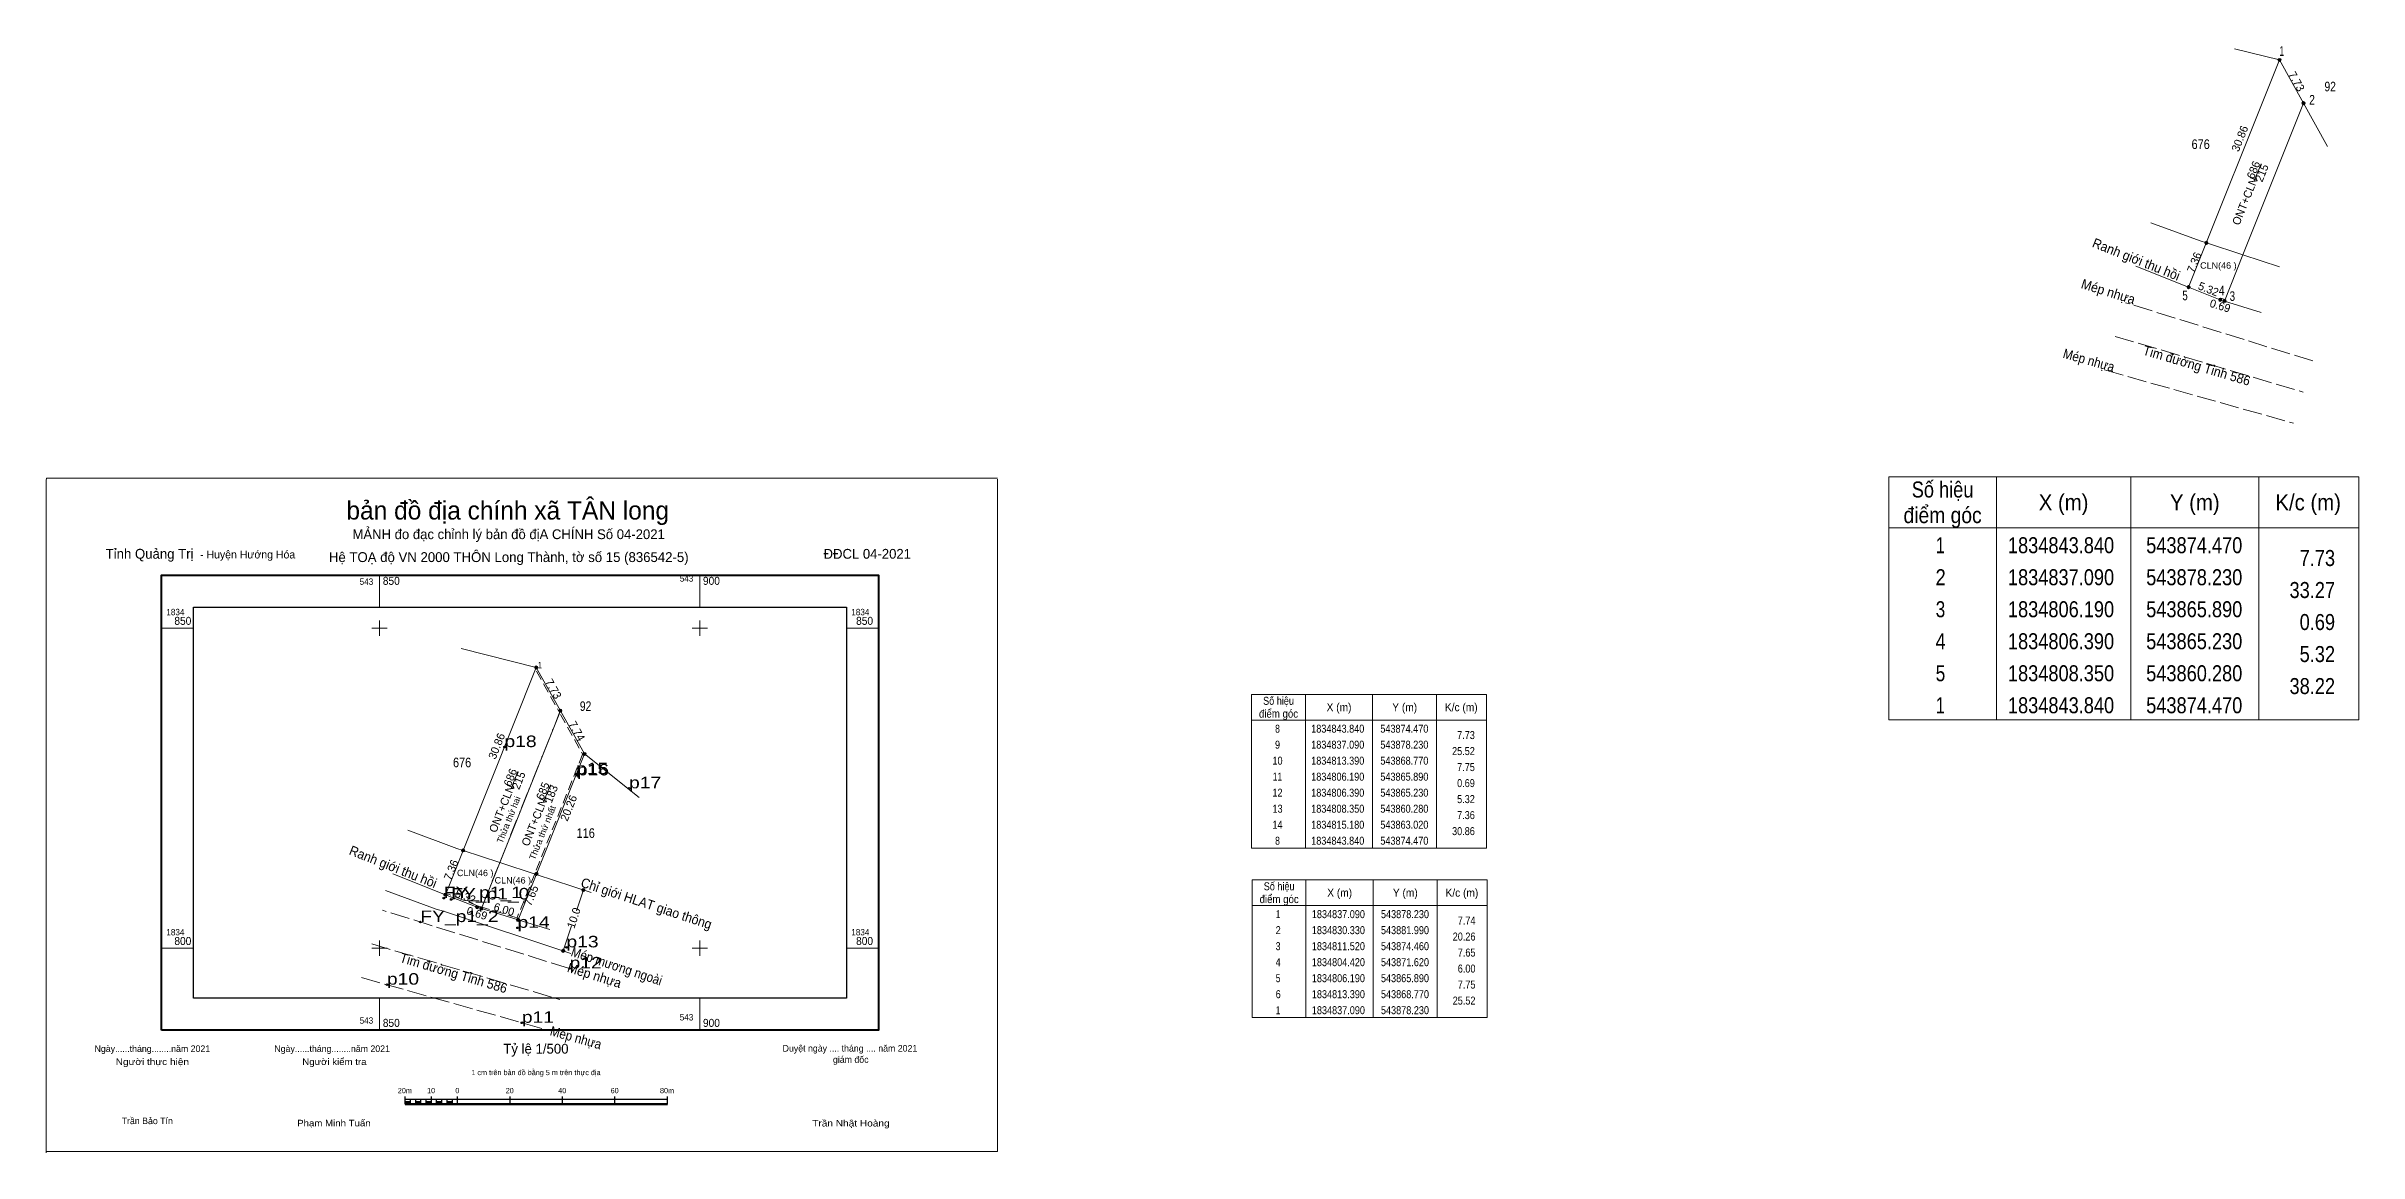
# Model space of a CAD drawing. Header units: metres. Extents: x 543489 to 544159, y 1834754 to 1834941.
# Drawn here: x 543797.9 to 544159.1, y 1834768.1 to 1834940.9 of the extents above; entities that cross this region are included whole.
import ezdxf
from ezdxf.enums import TextEntityAlignment as Align

# ---------------------------------------------------------------- set-up
doc = ezdxf.new("R2010")
doc.units = ezdxf.units.M
doc.header["$LTSCALE"] = 0.5
doc.header["$PDMODE"] = 32
doc.header["$PDSIZE"] = 0.25
for name, pattern in [('DASH_DOUBLE_DOT', [9.2, 5, -1.2, 0.3, -1.2, 0.3, -1.2]), ('LONG_DASHED', [7.5, 6, -1.5]), ('MEDIUM_DASHED', [4.5, 3, -1.5])]:
    doc.linetypes.add(name, pattern=pattern)
for name, color, linetype, lineweight in [('1', 7, 'Continuous', 13), ('10', 7, 'Continuous', 13), ('11', 7, 'Continuous', 13), ('13', 7, 'Continuous', 13), ('2', 7, 'Continuous', 25), ('4', 7, 'Continuous', 13), ('5', 7, 'Continuous', 13), ('63', 7, 'Continuous', 13)]:
    doc.layers.add(name, color=color, linetype=linetype, lineweight=lineweight)
doc.layers.add('12', color=7, linetype='Continuous')
doc.layers.add('7', color=7, linetype='Continuous')

msp = doc.modelspace()

# ---------------------------------------------------------------- hatches: boundary and pattern name
at = {"layer": '2'}
for points in [[(543853.99, 1834775.62), (543854.81, 1834775.62), (543854.81, 1834776.03), (543853.99, 1834776.03)], [(543855.63, 1834775.62), (543856.45, 1834775.62), (543856.45, 1834776.03), (543855.63, 1834776.03)], [(543857.27, 1834775.62), (543858.09, 1834775.62), (543858.09, 1834776.03), (543857.27, 1834776.03)], [(543858.9, 1834775.62), (543859.72, 1834775.62), (543859.72, 1834776.03), (543858.9, 1834776.03)], [(543860.54, 1834775.62), (543861.36, 1834775.62), (543861.36, 1834776.03), (543860.54, 1834776.03)]]:
    msp.add_hatch(color=256, dxfattribs=at).paths.add_polyline_path(points)
at = {"layer": '5'}
for points in [[(544146.9894, 1834938.7283, 1), (544146.4894, 1834938.7283, 1)], [(544150.7494, 1834931.9783, 1), (544150.2494, 1834931.9783, 1)], [(544135.5694, 1834910.1683, 1), (544135.0694, 1834910.1683, 1)], [(544132.7994, 1834903.2383, 1), (544132.2994, 1834903.2383, 1)], [(544137.7494, 1834901.2783, 1), (544137.2494, 1834901.2783, 1)], [(544138.4094, 1834901.0783, 1), (544137.9094, 1834901.0783, 1)], [(543874.72, 1834843.84, 1), (543874.22, 1834843.84, 1)], [(543878.48, 1834837.09, 1), (543877.98, 1834837.09, 1)], [(543882.24, 1834830.33, 1), (543881.74, 1834830.33, 1)], [(543863.3, 1834815.28, 1), (543862.8, 1834815.28, 1)], [(543874.74, 1834811.61, 1), (543874.24, 1834811.61, 1)], [(543882.07, 1834809.09, 1), (543881.57, 1834809.09, 1)], [(543860.53, 1834808.35, 1), (543860.03, 1834808.35, 1)], [(543865.48, 1834806.39, 1), (543864.98, 1834806.39, 1)], [(543866.14, 1834806.19, 1), (543865.64, 1834806.19, 1)], [(543871.87, 1834804.42, 1), (543871.37, 1834804.42, 1)], [(543878.93, 1834799.59, 1), (543878.43, 1834799.59, 1)]]:
    msp.add_hatch(color=256, dxfattribs=at).paths.add_polyline_path(points)

# ---------------------------------------------------------------- linework, layer by layer
at = {"layer": '1'}
msp.add_lwpolyline([(543874.47, 1834843.84), (543878.23, 1834837.09), (543865.89, 1834806.19), (543865.23, 1834806.39), (543860.28, 1834808.35)], close=True, dxfattribs=at)
at = {"layer": '10'}
for p, q in [((544132.55, 1834903.24), (544146.74, 1834938.73)), ((544141.03, 1834908.28), (544150.5, 1834931.98)), ((544138.16, 1834901.08), (544141.04, 1834908.28)), ((544138.15, 1834901.08), (544138.16, 1834901.08)), ((544138.16, 1834901.08), (544143.89, 1834899.31)), ((543860.28, 1834808.35), (543874.47, 1834843.84)), ((543881.99, 1834830.33), (543871.62, 1834804.42)), ((543865.88, 1834806.19), (543865.89, 1834806.19)), ((543865.89, 1834806.19), (543871.62, 1834804.42))]:
    msp.add_line(p, q, dxfattribs=at)
at = {"layer": '10', "linetype": 'DASH_DOUBLE_DOT'}
for p, q in [((543868.76, 1834813.39), (543878.23, 1834837.09)), ((543865.89, 1834806.19), (543868.77, 1834813.39))]:
    msp.add_line(p, q, dxfattribs=at)
at = {"layer": '10'}
for points in [[(544146.74, 1834938.73), (544150.5, 1834931.98), (544154.26, 1834925.22)], [(544132.55, 1834903.24), (544137.5, 1834901.28), (544138.16, 1834901.08)], [(543874.47, 1834843.84), (543878.23, 1834837.09), (543881.99, 1834830.33)], [(543860.28, 1834808.35), (543865.23, 1834806.39), (543865.89, 1834806.19)]]:
    msp.add_lwpolyline(points, dxfattribs=at)
at = {"layer": '11'}
msp.add_line((543797.98, 1834873.4), (543946.48, 1834873.4), dxfattribs=at)
for points in [[(543797.93, 1834768.05), (543797.93, 1834873.05), (543797.98, 1834873.4)], [(543946.48, 1834873.24), (543946.48, 1834768.24), (543797.98, 1834768.24)]]:
    msp.add_lwpolyline(points, dxfattribs=at)
at = {"layer": '13'}
for p, q in [((544142.81, 1834919.84), (544143.88, 1834922.49)), ((543870.54, 1834824.95), (543871.61, 1834827.6)), ((543875.61, 1834822.84), (543876.68, 1834825.49))]:
    msp.add_line(p, q, dxfattribs=at)
for points in [[(544146.73, 1834906.41), (544141.04, 1834908.28), (544135.32, 1834910.17)], [(543874.46, 1834811.52), (543868.77, 1834813.39), (543863.05, 1834815.28)]]:
    msp.add_lwpolyline(points, dxfattribs=at)
at = {"layer": '2'}
for p, q in [((543853.99, 1834775.62), (543853.99, 1834776.85)), ((543858.09, 1834775.62), (543858.09, 1834776.85)), ((543862.18, 1834775.62), (543862.18, 1834776.85)), ((543870.37, 1834775.62), (543870.37, 1834776.85)), ((543878.56, 1834775.62), (543878.56, 1834776.85)), ((543886.75, 1834775.62), (543886.75, 1834776.85)), ((543894.94, 1834775.62), (543894.94, 1834776.85)), ((543853.99, 1834776.44), (543894.94, 1834776.44)), ((543854.81, 1834775.62), (543854.81, 1834776.44)), ((543855.63, 1834775.62), (543855.63, 1834776.44)), ((543856.45, 1834775.62), (543856.45, 1834776.44)), ((543857.27, 1834775.62), (543857.27, 1834776.44)), ((543858.9, 1834775.62), (543858.9, 1834776.44)), ((543859.72, 1834775.62), (543859.72, 1834776.44)), ((543860.54, 1834775.62), (543860.54, 1834776.44)), ((543861.36, 1834775.62), (543861.36, 1834776.44))]:
    msp.add_line(p, q, dxfattribs=at)
at = {"layer": '2', "lineweight": 53}
msp.add_line((543853.99, 1834775.62), (543894.94, 1834775.62), dxfattribs=at)
at = {"layer": '2', "lineweight": 13}
for points in [[(543853.99, 1834775.62), (543854.81, 1834775.62), (543854.81, 1834776.03), (543853.99, 1834776.03)], [(543855.63, 1834775.62), (543856.45, 1834775.62), (543856.45, 1834776.03), (543855.63, 1834776.03)], [(543857.27, 1834775.62), (543858.09, 1834775.62), (543858.09, 1834776.03), (543857.27, 1834776.03)], [(543858.9, 1834775.62), (543859.72, 1834775.62), (543859.72, 1834776.03), (543858.9, 1834776.03)], [(543860.54, 1834775.62), (543861.36, 1834775.62), (543861.36, 1834776.03), (543860.54, 1834776.03)]]:
    msp.add_lwpolyline(points, close=True, dxfattribs=at)
at = {"layer": '4'}
for p, q in [((544146.74, 1834938.73), (544139.71, 1834940.49)), ((544132.55, 1834903.24), (544124.31, 1834906.51)), ((543874.47, 1834843.84), (543862.72, 1834846.79)), ((543994.59, 1834839.63), (543994.59, 1834815.63)), ((544005.09, 1834839.63), (544005.09, 1834815.63)), ((544015.09, 1834839.63), (544015.09, 1834815.63)), ((543986.19, 1834835.63), (544022.89, 1834835.63)), ((543881.99, 1834830.33), (543890.54, 1834823.53)), ((543860.28, 1834808.35), (543852.04, 1834811.62)), ((543883.03, 1834808.69), (543874.46, 1834811.52)), ((543881.82, 1834809.09), (543880.75, 1834805.85)), ((543994.69, 1834810.66), (543994.69, 1834789.16)), ((544005.19, 1834810.66), (544005.19, 1834789.16)), ((544015.19, 1834810.66), (544015.19, 1834789.16)), ((543986.29, 1834806.66), (544022.99, 1834806.66)), ((543879.98, 1834803.51), (543878.68, 1834799.59))]:
    msp.add_line(p, q, dxfattribs=at)
at = {"layer": '4', "linetype": 'LONG_DASHED'}
for p, q in [((544151.94, 1834891.72), (544122.7, 1834900.82)), ((544121.06, 1834895.56), (544150.43, 1834886.86)), ((544119.43, 1834890.31), (544148.92, 1834881.99)), ((543879.67, 1834796.83), (543850.43, 1834805.93)), ((543848.79, 1834800.67), (543878.16, 1834791.97)), ((543847.16, 1834795.42), (543876.65, 1834787.1))]:
    msp.add_line(p, q, dxfattribs=at)
at = {"layer": '4', "linetype": 'MEDIUM_DASHED'}
for p, q in [((544138.24, 1834901.32), (544137.58, 1834901.52)), ((543874.51, 1834843.26), (543877.95, 1834837.07))]:
    msp.add_line(p, q, dxfattribs=at)
at = {"layer": '4'}
for points in [[(544135.32, 1834910.17), (544134.34, 1834910.48), (544126.66, 1834913.3)], [(543863.05, 1834815.28), (543862.07, 1834815.59), (543854.39, 1834818.41)], [(543879.89, 1834799.19), (543859.98, 1834805.76), (543858.84, 1834806.12), (543850.94, 1834809.02)], [(543871.62, 1834804.42), (543872.64, 1834804.11), (543876.6, 1834802.9)]]:
    msp.add_lwpolyline(points, dxfattribs=at)
for points in [[(543986.19, 1834839.63), (544022.89, 1834839.63), (544022.89, 1834815.63), (543986.19, 1834815.63)], [(543986.29, 1834810.66), (544022.99, 1834810.66), (544022.99, 1834789.16), (543986.29, 1834789.16)]]:
    msp.add_lwpolyline(points, close=True, dxfattribs=at)
at = {"layer": '4', "linetype": 'MEDIUM_DASHED'}
for points in [[(543878.27, 1834836.51), (543881.71, 1834830.31), (543874.23, 1834811.61), (543871.47, 1834804.73), (543865.97, 1834806.43)], [(543865.97, 1834806.43), (543865.31, 1834806.63), (543860.61, 1834808.49)]]:
    msp.add_lwpolyline(points, dxfattribs=at)
at = {"layer": '5'}
for centre in [(544146.7394, 1834938.7283), (544150.4994, 1834931.9783), (544135.3194, 1834910.1683), (544132.5494, 1834903.2383), (544137.4994, 1834901.2783), (544138.1594, 1834901.0783), (543874.47, 1834843.84), (543878.23, 1834837.09), (543881.99, 1834830.33), (543863.05, 1834815.28), (543874.49, 1834811.61), (543881.82, 1834809.09), (543860.28, 1834808.35), (543865.23, 1834806.39), (543865.89, 1834806.19), (543871.62, 1834804.42), (543878.68, 1834799.59)]:
    msp.add_circle(centre, 0.25, dxfattribs=at)
at = {"layer": '63'}
for p, q in [((544102.52, 1834873.64), (544102.52, 1834835.64)), ((544123.52, 1834873.64), (544123.52, 1834835.64)), ((544143.52, 1834873.64), (544143.52, 1834835.64)), ((544085.72, 1834865.64), (544159.12, 1834865.64)), ((543850, 1834853.25), (543850, 1834858.25)), ((543900, 1834853.25), (543900, 1834858.25)), ((543815.94, 1834850), (543820.94, 1834850)), ((543848.8, 1834850), (543851.2, 1834850)), ((543850, 1834848.8), (543850, 1834851.2)), ((543898.8, 1834850), (543901.2, 1834850)), ((543900, 1834848.8), (543900, 1834851.2)), ((543922.92, 1834850), (543927.92, 1834850)), ((543815.94, 1834800), (543820.94, 1834800)), ((543848.8, 1834800), (543851.2, 1834800)), ((543850, 1834798.8), (543850, 1834801.2)), ((543898.8, 1834800), (543901.2, 1834800)), ((543900, 1834798.8), (543900, 1834801.2)), ((543922.92, 1834800), (543927.92, 1834800)), ((543850, 1834787.21), (543850, 1834792.21)), ((543900, 1834787.21), (543900, 1834792.21))]:
    msp.add_line(p, q, dxfattribs=at)
msp.add_lwpolyline([(544085.72, 1834873.64), (544159.12, 1834873.64), (544159.12, 1834835.64), (544085.72, 1834835.64)], close=True, dxfattribs=at)
at = {"layer": '63', "lineweight": 40}
msp.add_lwpolyline([(543815.94, 1834787.21), (543815.94, 1834858.25), (543927.92, 1834858.25), (543927.92, 1834787.21)], close=True, dxfattribs=at)
at = {"layer": '63', "lineweight": 25}
msp.add_lwpolyline([(543820.94, 1834792.21), (543820.94, 1834853.25), (543922.92, 1834853.25), (543922.92, 1834792.21)], close=True, dxfattribs=at)
msp.add_lwpolyline([(543820.94, 1834792.21), (543820.94, 1834853.25), (543922.92, 1834853.25), (543922.92, 1834792.21)], close=True, dxfattribs=at)
msp.add_lwpolyline([(543820.94, 1834792.21), (543820.94, 1834853.25), (543922.92, 1834853.25), (543922.92, 1834792.21)], close=True, dxfattribs=at)
at = {"layer": '7'}
for p in [(543869.5, 1834831.41), (543880.68, 1834827.17), (543880.81, 1834826.99), (543888.96, 1834824.97), (543860.02, 1834807.82), (543861.18, 1834807.61), (543856.36, 1834804.08), (543871.54, 1834803.18), (543879.18, 1834800.13), (543879.67, 1834796.83), (543851.14, 1834794.3), (543872.22, 1834788.35)]:
    msp.add_point(p, dxfattribs=at)

# ---------------------------------------------------------------- texts
at = {"layer": '12', "width": 1.25}
for s, p in [('p18', (543869.5, 1834831.41)), ('p15', (543880.68, 1834827.17)), ('p16', (543880.81, 1834826.99)), ('p17', (543888.96, 1834824.97)), ('FY_p1_1', (543860.02, 1834807.82)), ('FY_p1_0', (543861.18, 1834807.61)), ('FY_p1_2', (543856.36, 1834804.08)), ('p14', (543871.54, 1834803.18)), ('p13', (543879.18, 1834800.13)), ('p12', (543879.67, 1834796.83)), ('p10', (543851.14, 1834794.3)), ('p11', (543872.22, 1834788.35))]:
    msp.add_text(s, height=1.8, dxfattribs=at).set_placement(p)
at = {"layer": '13'}
for s, p in [('686', (544143.251, 1834921.3212)), ('215', (544144.5649, 1834920.8462)), ('ONT+CLN', (544141.9227, 1834916.4463)), ('686', (543870.9909, 1834826.4412)), ('215', (543872.3049, 1834825.9662)), ('ONT+CLN', (543869.6627, 1834821.5662)), ('685', (543876.0649, 1834824.3262)), ('183', (543877.3809, 1834823.8662)), ('ONT+CLN', (543874.7327, 1834819.4562))]:
    msp.add_text(s, height=1.25, rotation=68.035, dxfattribs=at).set_placement(p, align=Align.CENTER)
at = {"layer": '13', "width": 1.05}
for p in [(544137.19, 1834906.13), (543864.93, 1834811.25), (543870.81, 1834810.1)]:
    msp.add_text('CLN(46 )', height=1, dxfattribs=at).set_placement(p, align=Align.CENTER)
at = {"layer": '2'}
for s, height, p in [('bản đồ địa chính xã TÂN long', 2.86, (543870.01, 1834866.95)), ('MẢNH đo đạc chỉnh lý bản đồ địA CHÍNH Số 04-2021', 1.53, (543870.15, 1834863.89)), ('Hệ TOẠ độ VN 2000 THÔN Long Thành, tờ số 15 (836542-5)', 1.54, (543870.17, 1834860.31)), ('Ngày......tháng........năm 2021', 1.025, (543814.505, 1834783.79)), ('Ngày......tháng........năm 2021', 1.025, (543842.585, 1834783.79)), ('Tỷ lệ 1/500', 1.54, (543874.41, 1834783.53)), ('Duyệt ngày .... tháng .... năm 2021', 1.025, (543923.46, 1834783.85)), ('1 cm trên bản đồ bằng 5 m trên thực địa', 0.8188, (543874.415, 1834780.17)), ('giám đốc', 1.025, (543923.585, 1834782.09)), ('Trần Bảo Tín', 1.024, (543813.71, 1834772.52))]:
    msp.add_text(s, height=height, dxfattribs=at).set_placement(p, align=Align.CENTER)
for s, height, p in [('Tỉnh Quảng Trị ', 1.539, (543807.21, 1834860.83)), ('- Huyện Hướng Hóa', 1.228, (543821.95, 1834860.87))]:
    msp.add_text(s, height=height, dxfattribs=at).set_placement(p)
msp.add_text('ĐĐCL 04-2021', height=1.53, dxfattribs=at).set_placement((543932.99, 1834860.83), align=Align.RIGHT)
for s, height, width, p in [('Người thực hiện', 1.024, 1.15, (543814.505, 1834781.75)), ('Người kiểm tra', 1.024, 1.1, (543842.94, 1834781.75)), ('20m', 0.8188, 0.95, (543853.94, 1834777.35)), ('10', 0.8188, 0.95, (543858.04, 1834777.35)), ('0', 0.8188, 0.9, (543862.13, 1834777.35)), ('20', 0.8188, 0.95, (543870.32, 1834777.35)), ('40', 0.8188, 0.95, (543878.52, 1834777.35)), ('60', 0.8188, 0.95, (543886.7, 1834777.35)), ('80m', 0.8188, 0.95, (543894.89, 1834777.35)), ('Phạm Minh Tuấn', 1.025, 1.1, (543842.86, 1834772.17)), ('Trần Nhật Hoàng', 1.025, 1.15, (543923.615, 1834772.15))]:
    msp.add_text(s, height=height, dxfattribs=dict(at, width=width)).set_placement(p, align=Align.CENTER)
at = {"layer": '4'}
for s, height, width, p in [('1', 1.5, 0.65, (544147.095, 1834939.37)), ('2', 1.5, 0.8, (544151.825, 1834931.76)), ('92 ', 1.5, 0.8, (544154.88, 1834933.83)), ('676', 1.5, 0.85, (544134.43, 1834924.82)), ('4', 1.5, 0.8, (544137.72, 1834901.98)), ('5', 1.5, 0.75, (544131.99, 1834901.2)), ('3', 1.5, 0.75, (544139.38, 1834901.1)), ('92 ', 1.5, 0.8, (543882.39, 1834837.06)), ('Số hiệu', 1.25, 0.85, (543990.4, 1834838.01)), ('X (m)', 1.25, 0.95, (543999.85, 1834837.01)), ('Y (m)', 1.25, 0.95, (544010.105, 1834837.01)), ('K/c (m)', 1.25, 0.95, (544018.945, 1834837.01)), ('điểm góc', 1.25, 0.9, (543990.4, 1834836.01)), (' 8', 1.25, 0.8, (543990.055, 1834833.66)), ('1834843.840', 1.25, 0.85, (543999.65, 1834833.66)), ('543874.470', 1.25, 0.85, (544010.05, 1834833.66)), (' 9', 1.25, 0.85, (543990.045, 1834831.16)), ('1834837.090', 1.25, 0.85, (543999.65, 1834831.16)), ('543878.230', 1.25, 0.85, (544010.05, 1834831.16)), ('676', 1.5, 0.85, (543862.88, 1834828.26)), (' 10', 1.25, 0.85, (543990.045, 1834828.66)), (' 11', 1.25, 0.8, (543990.045, 1834826.16)), ('1834813.390', 1.25, 0.85, (543999.65, 1834828.66)), ('1834806.190', 1.25, 0.85, (543999.65, 1834826.16)), ('543868.770', 1.25, 0.85, (544010.05, 1834828.66)), ('543865.890', 1.25, 0.85, (544010.05, 1834826.16)), (' 12', 1.25, 0.85, (543990.04, 1834823.66)), ('1834806.390', 1.25, 0.85, (543999.65, 1834823.66)), ('543865.230', 1.25, 0.85, (544010.05, 1834823.66)), (' 13', 1.25, 0.85, (543990.05, 1834821.16)), ('1834808.350', 1.25, 0.85, (543999.65, 1834821.16)), ('1834815.180', 1.25, 0.85, (543999.65, 1834818.66)), ('543860.280', 1.25, 0.85, (544010.05, 1834821.16)), ('543863.020', 1.25, 0.85, (544010.05, 1834818.66)), ('116', 1.5, 0.85, (543882.19, 1834817.23)), (' 14', 1.25, 0.85, (543990.045, 1834818.66)), (' 8', 1.25, 0.8, (543990.055, 1834816.16)), ('1834843.840', 1.25, 0.85, (543999.65, 1834816.16)), ('543874.470', 1.25, 0.85, (544010.05, 1834816.16)), ('Số hiệu', 1.25, 0.85, (543990.5, 1834809.04)), ('X (m)', 1.25, 0.95, (543999.95, 1834808.04)), ('Y (m)', 1.25, 0.95, (544010.205, 1834808.04)), ('K/c (m)', 1.25, 0.95, (544019.045, 1834808.04)), ('điểm góc', 1.25, 0.9, (543990.5, 1834807.04)), (' 1', 1.25, 0.75, (543990.145, 1834804.69)), ('1834837.090', 1.25, 0.85, (543999.75, 1834804.69)), ('543878.230', 1.25, 0.85, (544010.15, 1834804.69)), (' 2', 1.25, 0.85, (543990.155, 1834802.19)), ('1834830.330', 1.25, 0.85, (543999.75, 1834802.19)), ('543881.990', 1.25, 0.85, (544010.15, 1834802.19)), (' 4', 1.25, 0.85, (543990.145, 1834797.19)), (' 3', 1.25, 0.8, (543990.145, 1834799.69)), ('1834811.520', 1.25, 0.85, (543999.75, 1834799.69)), ('1834804.420', 1.25, 0.85, (543999.75, 1834797.19)), ('543874.460', 1.25, 0.85, (544010.15, 1834799.69)), ('543871.620', 1.25, 0.85, (544010.15, 1834797.19)), (' 5', 1.25, 0.8, (543990.15, 1834794.69)), ('1834806.190', 1.25, 0.85, (543999.75, 1834794.69)), ('543865.890', 1.25, 0.85, (544010.15, 1834794.69)), (' 6', 1.25, 0.85, (543990.155, 1834792.19)), ('1834813.390', 1.25, 0.85, (543999.75, 1834792.19)), ('543868.770', 1.25, 0.85, (544010.15, 1834792.19)), (' 1', 1.25, 0.75, (543990.145, 1834789.69)), ('1834837.090', 1.25, 0.85, (543999.75, 1834789.69)), ('543878.230', 1.25, 0.85, (544010.15, 1834789.69))]:
    msp.add_text(s, height=height, dxfattribs=dict(at, width=width)).set_placement(p, align=Align.CENTER)
for s, rotation, p in [('7.73', 299.119, (544148.866, 1834935.0791)), ('30.86', 68.223, (544141.1243, 1834926.2131)), ('7.36', 68.141, (544134.0047, 1834906.8723)), ('5.32', 338.398, (544135.4249, 1834902.3622)), ('0.69', 342.834, (544137.2855, 1834899.7318)), ('7.73', 299.119, (543876.606, 1834840.1991)), ('7.74', 299.083, (543880.2717, 1834833.6088)), ('30.86', 68.223, (543868.8643, 1834831.3331)), ('20.26', 68.183, (543880.1057, 1834821.6527)), ('7.36', 68.141, (543861.7447, 1834811.9923)), ('5.32', 338.398, (543863.1649, 1834807.4822)), ('7.65', 68.199, (543874.2552, 1834807.9829)), ('0.69', 342.834, (543865.0255, 1834804.8518)), ('6.00', 342.834, (543869.2555, 1834805.4588)), ('10.0', 71.71, (543880.9153, 1834804.5289))]:
    msp.add_text(s, height=1.25, rotation=rotation, dxfattribs=at).set_placement(p, align=Align.CENTER)
for s, rotation, width, p in [('Ranh giới thu hồi', 338.355, 0.95, (544124.0984, 1834906.8996)), ('Mép nhựa', 342.713, 0.95, (544119.7771, 1834901.8322)), ('Mép nhựa', 344.245, 0.9, (544116.7664, 1834891.1153)), ('Tim đường Tỉnh 586', 343.5, 0.95, (544133.602, 1834890.2845)), ('Ranh giới thu hồi', 338.355, 0.95, (543851.8384, 1834812.0196)), ('Chỉ giới HLAT giao thông', 341.726, 0.95, (543891.4398, 1834806.2814)), ('Tim đường Tỉnh 586', 343.5, 0.95, (543861.342, 1834795.4045)), ('Mép mương ngoài', 341.726, 0.9, (543886.7948, 1834796.4903)), ('Mép nhựa', 342.713, 0.95, (543883.3271, 1834795.0422)), ('Mép nhựa', 344.245, 0.9, (543880.4564, 1834785.3053))]:
    msp.add_text(s, height=1.5, rotation=rotation, dxfattribs=dict(at, width=width)).set_placement(p, align=Align.CENTER)
at = {"layer": '4', "width": 0.85}
for s, height, p in [('1', 1, (543875.37, 1834843.72)), ('25.52', 1.25, (544021.06, 1834830.16)), ('7.73', 1.25, (544021.06, 1834832.66)), ('7.75', 1.25, (544021.06, 1834827.66)), ('0.69', 1.25, (544021.06, 1834825.16)), ('5.32', 1.25, (544021.06, 1834822.66)), ('7.36', 1.25, (544021.06, 1834820.16)), ('30.86', 1.25, (544021.06, 1834817.66)), ('20.26', 1.25, (544021.16, 1834801.19)), ('7.74', 1.25, (544021.16, 1834803.69)), ('7.65', 1.25, (544021.16, 1834798.69)), ('6.00', 1.25, (544021.16, 1834796.19)), ('7.75', 1.25, (544021.16, 1834793.69)), ('25.52', 1.25, (544021.16, 1834791.19))]:
    msp.add_text(s, height=height, dxfattribs=at).set_placement(p, align=Align.RIGHT)
at = {"layer": '5'}
msp.add_text('Thửa thứ hai', height=1, rotation=68.219, dxfattribs=at).set_placement((543870.6182, 1834819.8845), align=Align.CENTER)
at = {"layer": '5', "width": 1.05}
msp.add_text('Thửa thứ nhất', height=1, rotation=68.199, dxfattribs=at).set_placement((543875.9057, 1834817.8593), align=Align.CENTER)
at = {"layer": '63'}
for s, width, p in [('Số hiệu', 0.85, (544094.12, 1834870.39)), ('X (m)', 0.95, (544113.02, 1834868.39)), ('Y (m)', 0.95, (544133.515, 1834868.39)), ('K/c (m)', 0.95, (544151.22, 1834868.39)), ('điểm góc', 0.9, (544094.12, 1834866.39)), (' 1', 0.75, (544093.415, 1834861.69)), ('1834843.840', 0.85, (544112.62, 1834861.69)), ('543874.470', 0.85, (544133.425, 1834861.69)), (' 2', 0.85, (544093.42, 1834856.69)), ('1834837.090', 0.85, (544112.62, 1834856.69)), ('543878.230', 0.85, (544133.425, 1834856.69)), (' 3', 0.8, (544093.42, 1834851.69)), ('1834806.190', 0.85, (544112.62, 1834851.69)), ('543865.890', 0.85, (544133.425, 1834851.69)), (' 4', 0.85, (544093.415, 1834846.69)), ('1834806.390', 0.85, (544112.62, 1834846.69)), ('543865.230', 0.85, (544133.425, 1834846.69)), (' 5', 0.8, (544093.42, 1834841.69)), ('1834808.350', 0.85, (544112.62, 1834841.69)), ('543860.280', 0.85, (544133.425, 1834841.69)), (' 1', 0.75, (544093.415, 1834836.69)), ('1834843.840', 0.85, (544112.62, 1834836.69)), ('543874.470', 0.85, (544133.425, 1834836.69))]:
    msp.add_text(s, height=2.5, dxfattribs=dict(at, width=width)).set_placement(p, align=Align.CENTER)
for s, height, width, p in [('7.73', 2.5, 0.85, (544155.42, 1834859.69)), ('543', 1, 0.95, (543849, 1834856.75)), ('543', 1, 0.95, (543899, 1834857.25)), ('33.27', 2.5, 0.85, (544155.42, 1834854.69)), ('0.69', 2.5, 0.85, (544155.42, 1834849.69)), ('5.32', 2.5, 0.85, (544155.42, 1834844.69)), ('38.22', 2.5, 0.85, (544155.42, 1834839.69)), ('543', 1, 0.95, (543849, 1834788.21)), ('543', 1, 0.95, (543899, 1834788.71))]:
    msp.add_text(s, height=height, dxfattribs=dict(at, width=width)).set_placement(p, align=Align.RIGHT)
at = {"layer": '63', "width": 0.95}
for s, height, p in [('850', 1.25, (543850.5, 1834856.75)), ('900', 1.25, (543900.5, 1834856.75)), ('1834', 1, (543816.69, 1834852)), ('1834', 1, (543923.67, 1834852)), ('850', 1.25, (543817.94, 1834850.5)), ('850', 1.25, (543924.42, 1834850.5)), ('1834', 1, (543816.69, 1834802)), ('1834', 1, (543923.67, 1834802)), ('800', 1.25, (543817.94, 1834800.5)), ('800', 1.25, (543924.42, 1834800.5)), ('850', 1.25, (543850.5, 1834787.71)), ('900', 1.25, (543900.5, 1834787.71))]:
    msp.add_text(s, height=height, dxfattribs=at).set_placement(p)

doc.saveas('drawing.dxf')
